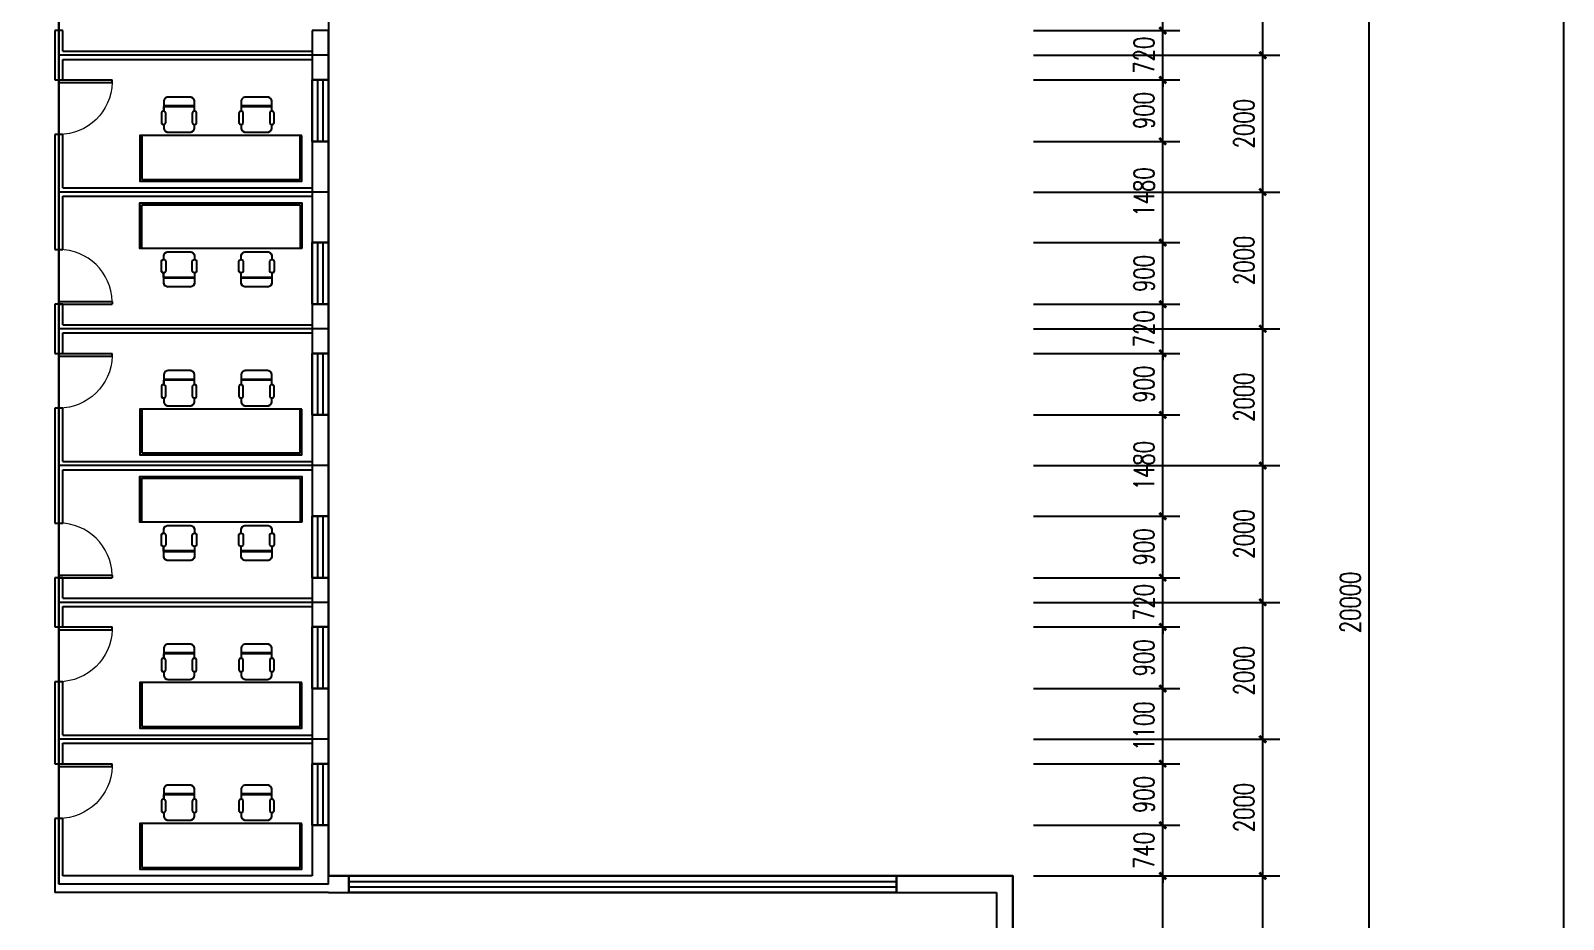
# Model space of a CAD drawing. Extents: x -76502 to 88679, y -12865 to 57615.
# Drawn here: x -19820 to 2575, y 33578 to 46574 of the extents above; entities that cross this region are included whole.
import ezdxf

# ---------------------------------------------------------------- set-up
doc = ezdxf.new("R2010")
doc.units = 0
doc.header["$LTSCALE"] = 1000
doc.header["$MEASUREMENT"] = 0
for name, color, linetype in [('AXIS_TEXT', 7, 'Continuous'), ('edge', 180, 'Continuous'), ('GTV3_FOOTPRINT', 7, 'Continuous'), ('GTV3_OPENING', 7, 'Continuous'), ('GTV3_ZONE', 7, 'Continuous'), ('LVTRY', 6, 'Continuous'), ('PUB_DIM', 3, 'Continuous'), ('WALL', 9, 'Continuous'), ('WINDOW', 4, 'Continuous')]:
    doc.layers.add(name, color=color, linetype=linetype)
doc.styles.add('_TCH_DIM_T3', font='SIMPLEX', dxfattribs={"width": 0.705882, "bigfont": 'GBCBIG'})
doc.dimstyles.new('_TCH_ARCH&&100', dxfattribs={"dimtxt": 297.5, "dimasz": 100, "dimexe": 250, "dimexo": 300, "dimgap": 126.25, "dimtad": 1, "dimdec": 0, "dimtxsty": '_TCH_DIM_T3', "dimblk": 'ARCHTICK', "dimcen": 2.5, "dimclrt": 7, "dimazin": 2, "dimtfac": 1, "dimtdec": 0, "dimtix": 1, "dimtmove": 2, "dimatfit": 3, "dimfxl": 100})

# ---------------------------------------------------------------- blocks, each defined once
blk = doc.blocks.new('_ArchTick')
at = {"color": 0, "linetype": 'ByBlock', "const_width": 0.4}
blk.add_lwpolyline([(-0.5, -0.5), (0.5, 0.5)], dxfattribs=at)
blk = doc.blocks.new('*D244')
at = {"layer": 'Defpoints', "color": 0, "transparency": 16777216}
for p in [(-5469, 48214), (-263, 48214), (-5469, 28214)]:
    blk.add_point(p, dxfattribs=at)
at = {"layer": 'PUB_DIM', "color": 0, "lineweight": -2, "transparency": 16777216}
for p, q in [((-5169, 48214), (-13, 48214)), ((-263, 28214), (-263, 48214)), ((-5169, 28214), (-13, 28214))]:
    blk.add_line(p, q, dxfattribs=at)
at = {"layer": 'PUB_DIM', "color": 0, "lineweight": -2, "transparency": 16777216, "xscale": 100, "yscale": 100, "zscale": 100}
for p, rotation in [((-263, 48214), 90), ((-263, 28214), 270)]:
    blk.add_blockref('_ArchTick', p, dxfattribs=dict(at, rotation=rotation))
at = {"layer": 'PUB_DIM', "color": 7, "transparency": 16777216, "insert": (-538, 38214), "char_height": 297.5, "attachment_point": 5, "rotation": 90, "style": '_TCH_DIM_T3'}
blk.add_mtext('\\A1;20000', dxfattribs=at)
blk = doc.blocks.new('*D245')
at = {"layer": 'Defpoints', "color": 0, "transparency": 16777216}
for p in [(-5469, 48214), (-1818, 48214), (-5469, 46214)]:
    blk.add_point(p, dxfattribs=at)
at = {"layer": 'PUB_DIM', "color": 0, "lineweight": -2, "transparency": 16777216}
for p, q in [((-5169, 48214), (-1568, 48214)), ((-1818, 46214), (-1818, 48214)), ((-5169, 46214), (-1568, 46214))]:
    blk.add_line(p, q, dxfattribs=at)
at = {"layer": 'PUB_DIM', "color": 0, "lineweight": -2, "transparency": 16777216, "xscale": 100, "yscale": 100, "zscale": 100}
for p, rotation in [((-1818, 48214), 90), ((-1818, 46214), 270)]:
    blk.add_blockref('_ArchTick', p, dxfattribs=dict(at, rotation=rotation))
at = {"layer": 'PUB_DIM', "color": 7, "transparency": 16777216, "insert": (-2093, 47214), "char_height": 297.5, "attachment_point": 5, "rotation": 90, "style": '_TCH_DIM_T3'}
blk.add_mtext('\\A1;2000', dxfattribs=at)
blk = doc.blocks.new('*D246')
at = {"layer": 'Defpoints', "color": 0, "transparency": 16777216}
for p in [(-5469, 46214), (-1818, 46214), (-5469, 44213)]:
    blk.add_point(p, dxfattribs=at)
at = {"layer": 'PUB_DIM', "color": 0, "lineweight": -2, "transparency": 16777216}
for p, q in [((-5169, 46214), (-1568, 46214)), ((-1818, 44213), (-1818, 46214)), ((-5169, 44213), (-1568, 44213))]:
    blk.add_line(p, q, dxfattribs=at)
at = {"layer": 'PUB_DIM', "color": 0, "lineweight": -2, "transparency": 16777216, "xscale": 100, "yscale": 100, "zscale": 100}
for p, rotation in [((-1818, 46214), 90), ((-1818, 44213), 270)]:
    blk.add_blockref('_ArchTick', p, dxfattribs=dict(at, rotation=rotation))
at = {"layer": 'PUB_DIM', "color": 7, "transparency": 16777216, "insert": (-2093, 45213), "char_height": 297.5, "attachment_point": 5, "rotation": 90, "style": '_TCH_DIM_T3'}
blk.add_mtext('\\A1;2000', dxfattribs=at)
blk = doc.blocks.new('*D247')
at = {"layer": 'Defpoints', "color": 0, "transparency": 16777216}
for p in [(-5469, 44213), (-1818, 44213), (-5469, 42214)]:
    blk.add_point(p, dxfattribs=at)
at = {"layer": 'PUB_DIM', "color": 0, "lineweight": -2, "transparency": 16777216}
for p, q in [((-5169, 44213), (-1568, 44213)), ((-1818, 42214), (-1818, 44213)), ((-5169, 42214), (-1568, 42214))]:
    blk.add_line(p, q, dxfattribs=at)
at = {"layer": 'PUB_DIM', "color": 0, "lineweight": -2, "transparency": 16777216, "xscale": 100, "yscale": 100, "zscale": 100}
for p, rotation in [((-1818, 44213), 90), ((-1818, 42214), 270)]:
    blk.add_blockref('_ArchTick', p, dxfattribs=dict(at, rotation=rotation))
at = {"layer": 'PUB_DIM', "color": 7, "transparency": 16777216, "insert": (-2093, 43213), "char_height": 297.5, "attachment_point": 5, "rotation": 90, "style": '_TCH_DIM_T3'}
blk.add_mtext('\\A1;2000', dxfattribs=at)
blk = doc.blocks.new('*D248')
at = {"layer": 'Defpoints', "color": 0, "transparency": 16777216}
for p in [(-5469, 42214), (-1818, 42214), (-5469, 40214)]:
    blk.add_point(p, dxfattribs=at)
at = {"layer": 'PUB_DIM', "color": 0, "lineweight": -2, "transparency": 16777216}
for p, q in [((-5169, 42214), (-1568, 42214)), ((-1818, 40214), (-1818, 42214)), ((-5169, 40214), (-1568, 40214))]:
    blk.add_line(p, q, dxfattribs=at)
at = {"layer": 'PUB_DIM', "color": 0, "lineweight": -2, "transparency": 16777216, "xscale": 100, "yscale": 100, "zscale": 100}
for p, rotation in [((-1818, 42214), 90), ((-1818, 40214), 270)]:
    blk.add_blockref('_ArchTick', p, dxfattribs=dict(at, rotation=rotation))
at = {"layer": 'PUB_DIM', "color": 7, "transparency": 16777216, "insert": (-2093, 41214), "char_height": 297.5, "attachment_point": 5, "rotation": 90, "style": '_TCH_DIM_T3'}
blk.add_mtext('\\A1;2000', dxfattribs=at)
blk = doc.blocks.new('*D249')
at = {"layer": 'Defpoints', "color": 0, "transparency": 16777216}
for p in [(-5469, 40214), (-1818, 40214), (-5469, 38214)]:
    blk.add_point(p, dxfattribs=at)
at = {"layer": 'PUB_DIM', "color": 0, "lineweight": -2, "transparency": 16777216}
for p, q in [((-5169, 40214), (-1568, 40214)), ((-1818, 38214), (-1818, 40214)), ((-5169, 38214), (-1568, 38214))]:
    blk.add_line(p, q, dxfattribs=at)
at = {"layer": 'PUB_DIM', "color": 0, "lineweight": -2, "transparency": 16777216, "xscale": 100, "yscale": 100, "zscale": 100}
for p, rotation in [((-1818, 40214), 90), ((-1818, 38214), 270)]:
    blk.add_blockref('_ArchTick', p, dxfattribs=dict(at, rotation=rotation))
at = {"layer": 'PUB_DIM', "color": 7, "transparency": 16777216, "insert": (-2093, 39214), "char_height": 297.5, "attachment_point": 5, "rotation": 90, "style": '_TCH_DIM_T3'}
blk.add_mtext('\\A1;2000', dxfattribs=at)
blk = doc.blocks.new('*D250')
at = {"layer": 'Defpoints', "color": 0, "transparency": 16777216}
for p in [(-5469, 38214), (-1818, 38214), (-5469, 36214)]:
    blk.add_point(p, dxfattribs=at)
at = {"layer": 'PUB_DIM', "color": 0, "lineweight": -2, "transparency": 16777216}
for p, q in [((-5169, 38214), (-1568, 38214)), ((-1818, 36214), (-1818, 38214)), ((-5169, 36214), (-1568, 36214))]:
    blk.add_line(p, q, dxfattribs=at)
at = {"layer": 'PUB_DIM', "color": 0, "lineweight": -2, "transparency": 16777216, "xscale": 100, "yscale": 100, "zscale": 100}
for p, rotation in [((-1818, 38214), 90), ((-1818, 36214), 270)]:
    blk.add_blockref('_ArchTick', p, dxfattribs=dict(at, rotation=rotation))
at = {"layer": 'PUB_DIM', "color": 7, "transparency": 16777216, "insert": (-2093, 37214), "char_height": 297.5, "attachment_point": 5, "rotation": 90, "style": '_TCH_DIM_T3'}
blk.add_mtext('\\A1;2000', dxfattribs=at)
blk = doc.blocks.new('*D251')
at = {"layer": 'Defpoints', "color": 0, "transparency": 16777216}
for p in [(-5469, 36214), (-1818, 36214), (-5469, 34214)]:
    blk.add_point(p, dxfattribs=at)
at = {"layer": 'PUB_DIM', "color": 0, "lineweight": -2, "transparency": 16777216}
for p, q in [((-5169, 36214), (-1568, 36214)), ((-1818, 34214), (-1818, 36214)), ((-5169, 34214), (-1568, 34214))]:
    blk.add_line(p, q, dxfattribs=at)
at = {"layer": 'PUB_DIM', "color": 0, "lineweight": -2, "transparency": 16777216, "xscale": 100, "yscale": 100, "zscale": 100}
for p, rotation in [((-1818, 36214), 90), ((-1818, 34214), 270)]:
    blk.add_blockref('_ArchTick', p, dxfattribs=dict(at, rotation=rotation))
at = {"layer": 'PUB_DIM', "color": 7, "transparency": 16777216, "insert": (-2093, 35214), "char_height": 297.5, "attachment_point": 5, "rotation": 90, "style": '_TCH_DIM_T3'}
blk.add_mtext('\\A1;2000', dxfattribs=at)
blk = doc.blocks.new('*D252')
at = {"layer": 'Defpoints', "color": 0, "transparency": 16777216}
for p in [(-5469, 34214), (-1818, 34214), (-5469, 28214)]:
    blk.add_point(p, dxfattribs=at)
at = {"layer": 'PUB_DIM', "color": 0, "lineweight": -2, "transparency": 16777216}
for p, q in [((-5169, 34214), (-1568, 34214)), ((-1818, 28214), (-1818, 34214)), ((-5169, 28214), (-1568, 28214))]:
    blk.add_line(p, q, dxfattribs=at)
at = {"layer": 'PUB_DIM', "color": 0, "lineweight": -2, "transparency": 16777216, "xscale": 100, "yscale": 100, "zscale": 100}
for p, rotation in [((-1818, 34214), 90), ((-1818, 28214), 270)]:
    blk.add_blockref('_ArchTick', p, dxfattribs=dict(at, rotation=rotation))
at = {"layer": 'PUB_DIM', "color": 7, "transparency": 16777216, "insert": (-2093, 31214), "char_height": 297.5, "attachment_point": 5, "rotation": 90, "style": '_TCH_DIM_T3'}
blk.add_mtext('\\A1;6000', dxfattribs=at)
blk = doc.blocks.new('*D254')
at = {"layer": 'Defpoints', "color": 0, "transparency": 16777216}
for p in [(-5469, 47474), (-3279, 47474), (-5469, 46574)]:
    blk.add_point(p, dxfattribs=at)
at = {"layer": 'PUB_DIM', "color": 0, "lineweight": -2, "transparency": 16777216}
for p, q in [((-5169, 47474), (-3029, 47474)), ((-3279, 46574), (-3279, 47474)), ((-5169, 46574), (-3029, 46574))]:
    blk.add_line(p, q, dxfattribs=at)
at = {"layer": 'PUB_DIM', "color": 0, "lineweight": -2, "transparency": 16777216, "xscale": 100, "yscale": 100, "zscale": 100}
for p, rotation in [((-3279, 47474), 90), ((-3279, 46574), 270)]:
    blk.add_blockref('_ArchTick', p, dxfattribs=dict(at, rotation=rotation))
at = {"layer": 'PUB_DIM', "color": 7, "transparency": 16777216, "insert": (-3554, 47024), "char_height": 297.5, "attachment_point": 5, "rotation": 90, "style": '_TCH_DIM_T3'}
blk.add_mtext('\\A1;900', dxfattribs=at)
blk = doc.blocks.new('*D255')
at = {"layer": 'Defpoints', "color": 0, "transparency": 16777216}
for p in [(-5469, 46574), (-3279, 46574), (-5469, 45854)]:
    blk.add_point(p, dxfattribs=at)
at = {"layer": 'PUB_DIM', "color": 0, "lineweight": -2, "transparency": 16777216}
for p, q in [((-3279, 46574), (-3279, 46674)), ((-5169, 46574), (-3029, 46574)), ((-3279, 45854), (-3279, 46574)), ((-5169, 45854), (-3029, 45854)), ((-3279, 45854), (-3279, 45754))]:
    blk.add_line(p, q, dxfattribs=at)
at = {"layer": 'PUB_DIM', "color": 0, "lineweight": -2, "transparency": 16777216, "xscale": 100, "yscale": 100, "zscale": 100}
for p, rotation in [((-3279, 46574), 270), ((-3279, 45854), 90)]:
    blk.add_blockref('_ArchTick', p, dxfattribs=dict(at, rotation=rotation))
at = {"layer": 'PUB_DIM', "color": 7, "transparency": 16777216, "insert": (-3554, 46214), "char_height": 297.5, "attachment_point": 5, "rotation": 90, "style": '_TCH_DIM_T3'}
blk.add_mtext('\\A1;720', dxfattribs=at)
blk = doc.blocks.new('*D256')
at = {"layer": 'Defpoints', "color": 0, "transparency": 16777216}
for p in [(-5469, 45854), (-3279, 45854), (-5469, 44954)]:
    blk.add_point(p, dxfattribs=at)
at = {"layer": 'PUB_DIM', "color": 0, "lineweight": -2, "transparency": 16777216}
for p, q in [((-5169, 45854), (-3029, 45854)), ((-3279, 44954), (-3279, 45854)), ((-5169, 44954), (-3029, 44954))]:
    blk.add_line(p, q, dxfattribs=at)
at = {"layer": 'PUB_DIM', "color": 0, "lineweight": -2, "transparency": 16777216, "xscale": 100, "yscale": 100, "zscale": 100}
for p, rotation in [((-3279, 45854), 90), ((-3279, 44954), 270)]:
    blk.add_blockref('_ArchTick', p, dxfattribs=dict(at, rotation=rotation))
at = {"layer": 'PUB_DIM', "color": 7, "transparency": 16777216, "insert": (-3554, 45404), "char_height": 297.5, "attachment_point": 5, "rotation": 90, "style": '_TCH_DIM_T3'}
blk.add_mtext('\\A1;900', dxfattribs=at)
blk = doc.blocks.new('*D257')
at = {"layer": 'Defpoints', "color": 0, "transparency": 16777216}
for p in [(-5469, 44954), (-3279, 44954), (-5469, 43474)]:
    blk.add_point(p, dxfattribs=at)
at = {"layer": 'PUB_DIM', "color": 0, "lineweight": -2, "transparency": 16777216}
for p, q in [((-5169, 44954), (-3029, 44954)), ((-3279, 43474), (-3279, 44954)), ((-5169, 43474), (-3029, 43474))]:
    blk.add_line(p, q, dxfattribs=at)
at = {"layer": 'PUB_DIM', "color": 0, "lineweight": -2, "transparency": 16777216, "xscale": 100, "yscale": 100, "zscale": 100}
for p, rotation in [((-3279, 44954), 90), ((-3279, 43474), 270)]:
    blk.add_blockref('_ArchTick', p, dxfattribs=dict(at, rotation=rotation))
at = {"layer": 'PUB_DIM', "color": 7, "transparency": 16777216, "insert": (-3554, 44214), "char_height": 297.5, "attachment_point": 5, "rotation": 90, "style": '_TCH_DIM_T3'}
blk.add_mtext('\\A1;1480', dxfattribs=at)
blk = doc.blocks.new('*D258')
at = {"layer": 'Defpoints', "color": 0, "transparency": 16777216}
for p in [(-5469, 43474), (-3279, 43474), (-5469, 42574)]:
    blk.add_point(p, dxfattribs=at)
at = {"layer": 'PUB_DIM', "color": 0, "lineweight": -2, "transparency": 16777216}
for p, q in [((-5169, 43474), (-3029, 43474)), ((-3279, 42574), (-3279, 43474)), ((-5169, 42574), (-3029, 42574))]:
    blk.add_line(p, q, dxfattribs=at)
at = {"layer": 'PUB_DIM', "color": 0, "lineweight": -2, "transparency": 16777216, "xscale": 100, "yscale": 100, "zscale": 100}
for p, rotation in [((-3279, 43474), 90), ((-3279, 42574), 270)]:
    blk.add_blockref('_ArchTick', p, dxfattribs=dict(at, rotation=rotation))
at = {"layer": 'PUB_DIM', "color": 7, "transparency": 16777216, "insert": (-3554, 43024), "char_height": 297.5, "attachment_point": 5, "rotation": 90, "style": '_TCH_DIM_T3'}
blk.add_mtext('\\A1;900', dxfattribs=at)
blk = doc.blocks.new('*D259')
at = {"layer": 'Defpoints', "color": 0, "transparency": 16777216}
for p in [(-5469, 42574), (-3279, 42574), (-5469, 41854)]:
    blk.add_point(p, dxfattribs=at)
at = {"layer": 'PUB_DIM', "color": 0, "lineweight": -2, "transparency": 16777216}
for p, q in [((-5169, 42574), (-3029, 42574)), ((-3279, 42574), (-3279, 42674)), ((-3279, 41854), (-3279, 42574)), ((-5169, 41854), (-3029, 41854)), ((-3279, 41854), (-3279, 41754))]:
    blk.add_line(p, q, dxfattribs=at)
at = {"layer": 'PUB_DIM', "color": 0, "lineweight": -2, "transparency": 16777216, "xscale": 100, "yscale": 100, "zscale": 100}
for p, rotation in [((-3279, 42574), 270), ((-3279, 41854), 90)]:
    blk.add_blockref('_ArchTick', p, dxfattribs=dict(at, rotation=rotation))
at = {"layer": 'PUB_DIM', "color": 7, "transparency": 16777216, "insert": (-3554, 42214), "char_height": 297.5, "attachment_point": 5, "rotation": 90, "style": '_TCH_DIM_T3'}
blk.add_mtext('\\A1;720', dxfattribs=at)
blk = doc.blocks.new('*D260')
at = {"layer": 'Defpoints', "color": 0, "transparency": 16777216}
for p in [(-5469, 41854), (-3279, 41854), (-5469, 40954)]:
    blk.add_point(p, dxfattribs=at)
at = {"layer": 'PUB_DIM', "color": 0, "lineweight": -2, "transparency": 16777216}
for p, q in [((-5169, 41854), (-3029, 41854)), ((-3279, 40954), (-3279, 41854)), ((-5169, 40954), (-3029, 40954))]:
    blk.add_line(p, q, dxfattribs=at)
at = {"layer": 'PUB_DIM', "color": 0, "lineweight": -2, "transparency": 16777216, "xscale": 100, "yscale": 100, "zscale": 100}
for p, rotation in [((-3279, 41854), 90), ((-3279, 40954), 270)]:
    blk.add_blockref('_ArchTick', p, dxfattribs=dict(at, rotation=rotation))
at = {"layer": 'PUB_DIM', "color": 7, "transparency": 16777216, "insert": (-3554, 41404), "char_height": 297.5, "attachment_point": 5, "rotation": 90, "style": '_TCH_DIM_T3'}
blk.add_mtext('\\A1;900', dxfattribs=at)
blk = doc.blocks.new('*D261')
at = {"layer": 'Defpoints', "color": 0, "transparency": 16777216}
for p in [(-5469, 40954), (-3279, 40954), (-5469, 39474)]:
    blk.add_point(p, dxfattribs=at)
at = {"layer": 'PUB_DIM', "color": 0, "lineweight": -2, "transparency": 16777216}
for p, q in [((-5169, 40954), (-3029, 40954)), ((-3279, 39474), (-3279, 40954)), ((-5169, 39474), (-3029, 39474))]:
    blk.add_line(p, q, dxfattribs=at)
at = {"layer": 'PUB_DIM', "color": 0, "lineweight": -2, "transparency": 16777216, "xscale": 100, "yscale": 100, "zscale": 100}
for p, rotation in [((-3279, 40954), 90), ((-3279, 39474), 270)]:
    blk.add_blockref('_ArchTick', p, dxfattribs=dict(at, rotation=rotation))
at = {"layer": 'PUB_DIM', "color": 7, "transparency": 16777216, "insert": (-3554, 40214), "char_height": 297.5, "attachment_point": 5, "rotation": 90, "style": '_TCH_DIM_T3'}
blk.add_mtext('\\A1;1480', dxfattribs=at)
blk = doc.blocks.new('*D262')
at = {"layer": 'Defpoints', "color": 0, "transparency": 16777216}
for p in [(-5469, 39474), (-3279, 39474), (-5469, 38574)]:
    blk.add_point(p, dxfattribs=at)
at = {"layer": 'PUB_DIM', "color": 0, "lineweight": -2, "transparency": 16777216}
for p, q in [((-5169, 39474), (-3029, 39474)), ((-3279, 38574), (-3279, 39474)), ((-5169, 38574), (-3029, 38574))]:
    blk.add_line(p, q, dxfattribs=at)
at = {"layer": 'PUB_DIM', "color": 0, "lineweight": -2, "transparency": 16777216, "xscale": 100, "yscale": 100, "zscale": 100}
for p, rotation in [((-3279, 39474), 90), ((-3279, 38574), 270)]:
    blk.add_blockref('_ArchTick', p, dxfattribs=dict(at, rotation=rotation))
at = {"layer": 'PUB_DIM', "color": 7, "transparency": 16777216, "insert": (-3554, 39024), "char_height": 297.5, "attachment_point": 5, "rotation": 90, "style": '_TCH_DIM_T3'}
blk.add_mtext('\\A1;900', dxfattribs=at)
blk = doc.blocks.new('*D263')
at = {"layer": 'Defpoints', "color": 0, "transparency": 16777216}
for p in [(-5469, 38574), (-3279, 38574), (-5469, 37854)]:
    blk.add_point(p, dxfattribs=at)
at = {"layer": 'PUB_DIM', "color": 0, "lineweight": -2, "transparency": 16777216}
for p, q in [((-5169, 38574), (-3029, 38574)), ((-3279, 38574), (-3279, 38674)), ((-3279, 37854), (-3279, 38574)), ((-5169, 37854), (-3029, 37854)), ((-3279, 37854), (-3279, 37754))]:
    blk.add_line(p, q, dxfattribs=at)
at = {"layer": 'PUB_DIM', "color": 0, "lineweight": -2, "transparency": 16777216, "xscale": 100, "yscale": 100, "zscale": 100}
for p, rotation in [((-3279, 38574), 270), ((-3279, 37854), 90)]:
    blk.add_blockref('_ArchTick', p, dxfattribs=dict(at, rotation=rotation))
at = {"layer": 'PUB_DIM', "color": 7, "transparency": 16777216, "insert": (-3554, 38214), "char_height": 297.5, "attachment_point": 5, "rotation": 90, "style": '_TCH_DIM_T3'}
blk.add_mtext('\\A1;720', dxfattribs=at)
blk = doc.blocks.new('*D264')
at = {"layer": 'Defpoints', "color": 0, "transparency": 16777216}
for p in [(-5469, 37854), (-3279, 37854), (-5469, 36954)]:
    blk.add_point(p, dxfattribs=at)
at = {"layer": 'PUB_DIM', "color": 0, "lineweight": -2, "transparency": 16777216}
for p, q in [((-5169, 37854), (-3029, 37854)), ((-3279, 36954), (-3279, 37854)), ((-5169, 36954), (-3029, 36954))]:
    blk.add_line(p, q, dxfattribs=at)
at = {"layer": 'PUB_DIM', "color": 0, "lineweight": -2, "transparency": 16777216, "xscale": 100, "yscale": 100, "zscale": 100}
for p, rotation in [((-3279, 37854), 90), ((-3279, 36954), 270)]:
    blk.add_blockref('_ArchTick', p, dxfattribs=dict(at, rotation=rotation))
at = {"layer": 'PUB_DIM', "color": 7, "transparency": 16777216, "insert": (-3554, 37404), "char_height": 297.5, "attachment_point": 5, "rotation": 90, "style": '_TCH_DIM_T3'}
blk.add_mtext('\\A1;900', dxfattribs=at)
blk = doc.blocks.new('*D265')
at = {"layer": 'Defpoints', "color": 0, "transparency": 16777216}
for p in [(-5469, 36954), (-3279, 36954), (-5469, 35854)]:
    blk.add_point(p, dxfattribs=at)
at = {"layer": 'PUB_DIM', "color": 0, "lineweight": -2, "transparency": 16777216}
for p, q in [((-5169, 36954), (-3029, 36954)), ((-3279, 35854), (-3279, 36954)), ((-5169, 35854), (-3029, 35854))]:
    blk.add_line(p, q, dxfattribs=at)
at = {"layer": 'PUB_DIM', "color": 0, "lineweight": -2, "transparency": 16777216, "xscale": 100, "yscale": 100, "zscale": 100}
for p, rotation in [((-3279, 36954), 90), ((-3279, 35854), 270)]:
    blk.add_blockref('_ArchTick', p, dxfattribs=dict(at, rotation=rotation))
at = {"layer": 'PUB_DIM', "color": 7, "transparency": 16777216, "insert": (-3554, 36404), "char_height": 297.5, "attachment_point": 5, "rotation": 90, "style": '_TCH_DIM_T3'}
blk.add_mtext('\\A1;1100', dxfattribs=at)
blk = doc.blocks.new('*D266')
at = {"layer": 'Defpoints', "color": 0, "transparency": 16777216}
for p in [(-5469, 35854), (-3279, 35854), (-5469, 34954)]:
    blk.add_point(p, dxfattribs=at)
at = {"layer": 'PUB_DIM', "color": 0, "lineweight": -2, "transparency": 16777216}
for p, q in [((-5169, 35854), (-3029, 35854)), ((-3279, 34954), (-3279, 35854)), ((-5169, 34954), (-3029, 34954))]:
    blk.add_line(p, q, dxfattribs=at)
at = {"layer": 'PUB_DIM', "color": 0, "lineweight": -2, "transparency": 16777216, "xscale": 100, "yscale": 100, "zscale": 100}
for p, rotation in [((-3279, 35854), 90), ((-3279, 34954), 270)]:
    blk.add_blockref('_ArchTick', p, dxfattribs=dict(at, rotation=rotation))
at = {"layer": 'PUB_DIM', "color": 7, "transparency": 16777216, "insert": (-3554, 35404), "char_height": 297.5, "attachment_point": 5, "rotation": 90, "style": '_TCH_DIM_T3'}
blk.add_mtext('\\A1;900', dxfattribs=at)
blk = doc.blocks.new('*D267')
at = {"layer": 'Defpoints', "color": 0, "transparency": 16777216}
for p in [(-5469, 34954), (-3279, 34954), (-5469, 34214)]:
    blk.add_point(p, dxfattribs=at)
at = {"layer": 'PUB_DIM', "color": 0, "lineweight": -2, "transparency": 16777216}
for p, q in [((-5169, 34954), (-3029, 34954)), ((-3279, 34954), (-3279, 35054)), ((-3279, 34214), (-3279, 34954)), ((-5169, 34214), (-3029, 34214)), ((-3279, 34214), (-3279, 34114))]:
    blk.add_line(p, q, dxfattribs=at)
at = {"layer": 'PUB_DIM', "color": 0, "lineweight": -2, "transparency": 16777216, "xscale": 100, "yscale": 100, "zscale": 100}
for p, rotation in [((-3279, 34954), 270), ((-3279, 34214), 90)]:
    blk.add_blockref('_ArchTick', p, dxfattribs=dict(at, rotation=rotation))
at = {"layer": 'PUB_DIM', "color": 7, "transparency": 16777216, "insert": (-3554, 34584), "char_height": 297.5, "attachment_point": 5, "rotation": 90, "style": '_TCH_DIM_T3'}
blk.add_mtext('\\A1;740', dxfattribs=at)
blk = doc.blocks.new('*D268')
at = {"layer": 'Defpoints', "color": 0, "transparency": 16777216}
for p in [(-5469, 34214), (-3279, 34214), (-5469, 30354)]:
    blk.add_point(p, dxfattribs=at)
at = {"layer": 'PUB_DIM', "color": 0, "lineweight": -2, "transparency": 16777216}
for p, q in [((-5169, 34214), (-3029, 34214)), ((-3279, 30354), (-3279, 34214)), ((-5169, 30354), (-3029, 30354))]:
    blk.add_line(p, q, dxfattribs=at)
at = {"layer": 'PUB_DIM', "color": 0, "lineweight": -2, "transparency": 16777216, "xscale": 100, "yscale": 100, "zscale": 100}
for p, rotation in [((-3279, 34214), 90), ((-3279, 30354), 270)]:
    blk.add_blockref('_ArchTick', p, dxfattribs=dict(at, rotation=rotation))
at = {"layer": 'PUB_DIM', "color": 7, "transparency": 16777216, "insert": (-3554, 32284), "char_height": 297.5, "attachment_point": 5, "rotation": 90, "style": '_TCH_DIM_T3'}
blk.add_mtext('\\A1;3860', dxfattribs=at)
blk = doc.blocks.new('$DorLib2D$00000001')
for p, q in [((0.45, 0.975), (0.5, 0.975)), ((0.45, 0), (0.45, 0.975)), ((0.5, 0), (0.5, 0.975)), ((0.5, 0), (0.45, 0))]:
    blk.add_line(p, q)
at = {"lineweight": 13}
blk.add_arc((0.475, 0), 0.975, 91.4693, 180, dxfattribs=at)
blk = doc.blocks.new('$TCHSYS$WIN2D')
for p, q in [((-0.5, 0.5), (0.5, 0.5)), ((-0.5, 0.5), (-0.5, -0.5)), ((0.5, 0.5), (0.5, -0.5)), ((0.5, 0.1667), (-0.5, 0.1667)), ((0.5, -0.1667), (-0.5, -0.1667)), ((-0.5, -0.5), (0.5, -0.5))]:
    blk.add_line(p, q)
blk = doc.blocks.new('$plan$00002544')
for p, q in [((1157, -26), (-1157, -26)), ((-1157, -26), (-1157, -668)), ((1157, -668), (1157, -26)), ((-777, -855), (-777, -996)), ((-739, -829), (-751, -829)), ((-745, -779), (-745, -829)), ((-713, -996), (-713, -855)), ((-360, -715), (-681, -715)), ((-327, -855), (-327, -996)), ((-289, -829), (-301, -829)), ((-296, -829), (-296, -779)), ((-263, -996), (-263, -855)), ((355, -855), (355, -996)), ((393, -829), (381, -829)), ((387, -779), (387, -829)), ((419, -996), (419, -855)), ((772, -715), (451, -715)), ((805, -855), (805, -996)), ((843, -829), (831, -829)), ((836, -829), (836, -779)), ((869, -996), (869, -855)), ((-751, -1022), (-739, -1022)), ((-745, -1022), (-745, -1165)), ((-745, -1088), (-296, -1088)), ((-745, -1101), (-296, -1101)), ((-301, -1022), (-289, -1022)), ((-296, -1165), (-296, -1022)), ((381, -1022), (393, -1022)), ((387, -1022), (387, -1165)), ((387, -1088), (836, -1088)), ((387, -1101), (836, -1101)), ((831, -1022), (843, -1022)), ((836, -1165), (836, -1022)), ((-681, -1229), (-360, -1229)), ((451, -1229), (772, -1229))]:
    blk.add_line(p, q)
blk.add_lwpolyline([(-1183, -668), (1183, -668), (1183, 0), (-1183, 0)], close=True)
for points in [[(-296, -1165), (-295, -1022), (-289, -1022, 0.414214), (-263, -996), (-263, -855, 0.414214), (-289, -829), (-295, -829), (-296, -829), (-296, -779, 0.414214), (-360, -715), (-681, -715, 0.414214), (-745, -779), (-745, -829), (-751, -829, 0.414214), (-777, -855), (-777, -996, 0.414214), (-751, -1022), (-745, -1022), (-745, -1165, 0.414214), (-681, -1229), (-360, -1229, 0.414214), (-296, -1165)], [(836, -1165), (837, -1022), (843, -1022, 0.414214), (869, -996), (869, -855, 0.414214), (843, -829), (837, -829), (836, -829), (836, -779, 0.414214), (772, -715), (451, -715, 0.414214), (387, -779), (387, -829), (381, -829, 0.414214), (355, -855), (355, -996, 0.414214), (381, -1022), (387, -1022), (387, -1165, 0.414214), (451, -1229), (772, -1229, 0.414214), (836, -1165)]]:
    blk.add_lwpolyline(points, format="xyb", close=True)
for centre, radius, start, end in [((-751, -855), 25.7, 90, 180), ((-681, -779), 64.3, 90, 180), ((-739, -855), 25.7, 0, 90), ((-360, -779), 64.3, 0, 90), ((-301, -855), 25.7, 90, 180), ((-289, -855), 25.7, 0, 90), ((381, -855), 25.7, 90, 180), ((451, -779), 64.3, 90, 180), ((393, -855), 25.7, 0, 90), ((772, -779), 64.3, 0, 90), ((831, -855), 25.7, 90, 180), ((843, -855), 25.7, 0, 90), ((-751, -996), 25.7, 180, 270), ((-739, -996), 25.7, 270, 0), ((-301, -996), 25.7, 180, 270), ((-289, -996), 25.7, 270, 0), ((381, -996), 25.7, 180, 270), ((393, -996), 25.7, 270, 0), ((831, -996), 25.7, 180, 270), ((843, -996), 25.7, 270, 0), ((-681, -1165), 64.3, 180, 270), ((-360, -1165), 64.3, 270, 0), ((451, -1165), 64.3, 180, 270), ((772, -1165), 64.3, 270, 0)]:
    blk.add_arc(centre, radius, start, end)

msp = doc.modelspace()

# ---------------------------------------------------------------- linework, layer by layer
at = {"layer": 'AXIS_TEXT'}
for p, q in [((-15709, 46273.6), (-15709, 46153.6)), ((-15709, 44268.2), (-15709, 44148.2)), ((-15709, 42273.6), (-15709, 42153.6)), ((-15709, 40273.6), (-15709, 40153.6)), ((-15709, 38273.6), (-15709, 38153.6)), ((-15709, 36273.6), (-15709, 36153.6))]:
    msp.add_line(p, q, dxfattribs=at)
at = {"layer": 'edge'}
msp.add_lwpolyline([(-37602.9, 57614.5), (2574.6, 57614.5), (2574.6, 18101.7), (-37602.9, 18101.7)], close=True, dxfattribs=at)
at = {"layer": 'GTV3_FOOTPRINT'}
msp.add_lwpolyline([(-25469, 42213.6), (-30469, 42213.6), (-30469, 48213.6), (-15469, 48213.6), (-15469, 34213.6), (-5469, 34213.6), (-5469, 28213.6), (-25469, 28213.6)], close=True, dxfattribs=at)
at = {"layer": 'GTV3_OPENING'}
for points in [[(-15709, 44953.6), (-15469, 44953.6), (-15469, 45853.6), (-15709, 45853.6)], [(-15709, 42573.6), (-15469, 42573.6), (-15469, 43473.6), (-15709, 43473.6)], [(-15709, 40953.6), (-15469, 40953.6), (-15469, 41853.6), (-15709, 41853.6)], [(-15709, 38573.6), (-15469, 38573.6), (-15469, 39473.6), (-15709, 39473.6)], [(-15709, 36953.6), (-15469, 36953.6), (-15469, 37853.6), (-15709, 37853.6)], [(-15709, 34953.6), (-15469, 34953.6), (-15469, 35853.6), (-15709, 35853.6)], [(-15169, 33973.6), (-7169, 33973.6), (-7169, 34213.6), (-15169, 34213.6)]]:
    msp.add_lwpolyline(points, close=True, dxfattribs=at)
at = {"layer": 'GTV3_ZONE'}
for p, q in [((-19409, 34093.6), (-19409, 48213.6)), ((-19409, 48213.6), (-19409, 46213.6)), ((-15469, 46213.6), (-19409, 46213.6)), ((-19409, 46213.6), (-19409, 44213.2)), ((-15469, 44213.2), (-19409, 44213.2)), ((-19409, 44213.2), (-19409, 42213.6)), ((-15469, 42213.6), (-19409, 42213.6)), ((-19409, 42213.6), (-19409, 40213.6)), ((-15469, 40213.6), (-19409, 40213.6)), ((-19409, 40213.6), (-19409, 38213.6)), ((-15469, 38213.6), (-19409, 38213.6)), ((-19409, 38213.6), (-19409, 36213.6)), ((-15469, 36213.6), (-19409, 36213.6)), ((-19409, 36213.6), (-19409, 34093.6)), ((-15469, 34093.6), (-15469, 36213.6)), ((-15469, 34093.6), (-19409, 34093.6))]:
    msp.add_line(p, q, dxfattribs=at)
at = {"layer": 'WALL'}
for p, q in [((-19349, 46573.6), (-19469, 46573.6)), ((-19469, 46573.6), (-19469, 46213.6)), ((-19349, 46273.6), (-19349, 46573.6)), ((-15469, 46573.6), (-15709, 46573.6)), ((-15709, 46573.6), (-15709, 46273.6)), ((-15469, 46213.6), (-15469, 46573.6)), ((-19469, 46213.6), (-19469, 45853.6)), ((-19349, 46273.6), (-15709, 46273.6)), ((-19349, 45853.6), (-19349, 46153.6)), ((-19349, 46153.6), (-15709, 46153.6)), ((-15709, 46153.6), (-15709, 45853.6)), ((-15469, 45853.6), (-15469, 46213.6)), ((-19469, 45853.6), (-19349, 45853.6)), ((-15709, 45853.6), (-15469, 45853.6)), ((-19349, 45053.6), (-19469, 45053.6)), ((-19469, 45053.6), (-19469, 44208.2)), ((-19349, 44273.2), (-19349, 45053.6)), ((-15469, 44953.6), (-15709, 44953.6)), ((-15709, 44953.6), (-15709, 44273.2)), ((-15469, 44208.2), (-15469, 44953.6)), ((-19469, 44208.2), (-19469, 43373.6)), ((-19349, 44273.2), (-15709, 44273.2)), ((-19349, 43373.6), (-19349, 44153.2)), ((-19349, 44153.2), (-15709, 44153.2)), ((-15709, 44153.2), (-15709, 43473.6)), ((-15469, 43473.6), (-15469, 44208.2)), ((-15709, 43473.6), (-15469, 43473.6)), ((-19469, 43373.6), (-19349, 43373.6)), ((-19349, 42573.6), (-19469, 42573.6)), ((-19469, 42573.6), (-19469, 42213.6)), ((-19349, 42273.6), (-19349, 42573.6)), ((-15469, 42573.6), (-15709, 42573.6)), ((-15709, 42573.6), (-15709, 42273.6)), ((-15469, 42213.6), (-15469, 42573.6)), ((-19469, 42213.6), (-19469, 41853.6)), ((-19349, 42273.6), (-15709, 42273.6)), ((-19349, 42153.6), (-15709, 42153.6)), ((-19349, 41853.6), (-19349, 42153.6)), ((-15709, 42153.6), (-15709, 41853.6)), ((-15469, 41853.6), (-15469, 42213.6)), ((-19469, 41853.6), (-19349, 41853.6)), ((-15709, 41853.6), (-15469, 41853.6)), ((-19349, 41053.6), (-19469, 41053.6)), ((-19469, 41053.6), (-19469, 40213.6)), ((-19349, 40273.6), (-19349, 41053.6)), ((-15469, 40953.6), (-15709, 40953.6)), ((-15709, 40953.6), (-15709, 40273.6)), ((-15469, 40213.6), (-15469, 40953.6)), ((-19469, 40213.6), (-19469, 39373.6)), ((-19349, 40273.6), (-15709, 40273.6)), ((-19349, 40153.6), (-15709, 40153.6)), ((-19349, 39373.6), (-19349, 40153.6)), ((-15709, 40153.6), (-15709, 39473.6)), ((-15469, 39473.6), (-15469, 40213.6)), ((-15709, 39473.6), (-15469, 39473.6)), ((-19469, 39373.6), (-19349, 39373.6)), ((-19349, 38573.6), (-19469, 38573.6)), ((-19469, 38573.6), (-19469, 38213.6)), ((-19349, 38273.6), (-19349, 38573.6)), ((-15469, 38573.6), (-15709, 38573.6)), ((-15709, 38573.6), (-15709, 38273.6)), ((-15469, 38213.6), (-15469, 38573.6)), ((-19469, 38213.6), (-19469, 37853.6)), ((-19349, 38273.6), (-15709, 38273.6)), ((-19349, 38153.6), (-15709, 38153.6)), ((-19349, 37853.6), (-19349, 38153.6)), ((-15709, 38153.6), (-15709, 37853.6)), ((-15469, 37853.6), (-15469, 38213.6)), ((-19469, 37853.6), (-19349, 37853.6)), ((-15709, 37853.6), (-15469, 37853.6)), ((-19349, 37053.6), (-19469, 37053.6)), ((-19469, 37053.6), (-19469, 36213.6)), ((-19349, 36273.6), (-19349, 37053.6)), ((-15469, 36953.6), (-15709, 36953.6)), ((-15709, 36953.6), (-15709, 36273.6)), ((-15469, 36213.6), (-15469, 36953.6)), ((-19469, 36213.6), (-19469, 35853.6)), ((-19349, 36273.6), (-15709, 36273.6)), ((-19349, 36153.6), (-15709, 36153.6)), ((-19349, 35853.6), (-19349, 36153.6)), ((-15709, 36153.6), (-15709, 35853.6)), ((-15469, 35853.6), (-15469, 36213.6)), ((-19469, 35853.6), (-19349, 35853.6)), ((-15709, 35853.6), (-15469, 35853.6)), ((-19349, 35053.6), (-19469, 35053.6)), ((-19469, 35053.6), (-19469, 34213.6)), ((-19349, 34213.6), (-19349, 35053.6)), ((-15469, 34953.6), (-15709, 34953.6)), ((-15709, 34953.6), (-15709, 34213.6)), ((-15469, 34213.6), (-15469, 34953.6)), ((-19469, 34213.6), (-19469, 33973.6)), ((-15709, 34213.6), (-19349, 34213.6)), ((-15169, 34213.6), (-15469, 34213.6)), ((-15169, 33973.6), (-15169, 34213.6)), ((-5469, 34213.6), (-7169, 34213.6)), ((-7169, 34213.6), (-7169, 33973.6)), ((-5469, 30353.6), (-5469, 34213.6)), ((-19349, 33973.6), (-19469, 33973.6)), ((-15469, 33973.6), (-19349, 33973.6)), ((-19349, 33973.6), (-19349, 33973.6)), ((-15469, 33973.6), (-15169, 33973.6)), ((-7169, 33973.6), (-5709, 33973.6)), ((-5709, 33973.6), (-5709, 30353.6))]:
    msp.add_line(p, q, dxfattribs=at)

# ---------------------------------------------------------------- block references
at = {"layer": 'LVTRY', "rotation": 180}
for p in [(-17039.9, 44372.9), (-17039.9, 40372.9), (-17039.9, 36372.9), (-17039.9, 34312.9)]:
    msp.add_blockref('$plan$00002544', p, dxfattribs=at)
at = {"layer": 'LVTRY', "yscale": -1, "rotation": 180}
for p in [(-17039.9, 44054.2), (-17039.9, 40054.2)]:
    msp.add_blockref('$plan$00002544', p, dxfattribs=at)
at = {"layer": 'WINDOW'}
for name, p, xscale, yscale, zscale, rotation in [('$DorLib2D$00000001', (-19409, 45453.6), -800, 800, -800, 270), ('$TCHSYS$WIN2D', (-15589, 45403.6), 900, 240, 900, 90.0000000000001), ('$TCHSYS$WIN2D', (-15589, 43023.6), 900, 240, 900, 90), ('$DorLib2D$00000001', (-19409, 42973.6), 800, 800, 800, 270), ('$DorLib2D$00000001', (-19409, 41453.6), -800, 800, -800, 270), ('$TCHSYS$WIN2D', (-15589, 41403.6), 900, 240, 900, 90), ('$TCHSYS$WIN2D', (-15589, 39023.6), 900, 240, 900, 89.99999999999994), ('$DorLib2D$00000001', (-19409, 38973.6), 800, 800, 800, 270), ('$DorLib2D$00000001', (-19409, 37453.6), -800, 800, -800, 269.9999999999999), ('$TCHSYS$WIN2D', (-15589, 37403.6), 900, 240, 900, 89.99999999999994), ('$DorLib2D$00000001', (-19409, 35453.6), -800, 800, -800, 270), ('$TCHSYS$WIN2D', (-15589, 35403.6), 900, 240, 900, 90), ('$TCHSYS$WIN2D', (-11169, 34093.6), 8000, -240, 8000, 180)]:
    msp.add_blockref(name, p, dxfattribs=dict(at, xscale=xscale, yscale=yscale, zscale=zscale, rotation=rotation))

# ---------------------------------------------------------------- dimensions: what is measured, and where the dimension line sits
at = {"layer": 'PUB_DIM'}
for p1, p2, distance, picture, middle in [((-5469, 28213.6), (-5469, 48213.6), -5205.6, '*D244', (-538.4, 38213.6)), ((-5469, 46213.6), (-5469, 48213.6), -3650.5, '*D245', (-2093.5, 47213.6)), ((-5469, 46573.6), (-5469, 47473.6), -2190.1, '*D254', (-3553.9, 47023.6)), ((-5469, 45853.6), (-5469, 46573.6), -2190.1, '*D255', (-3553.9, 46213.6)), ((-5469, 44213.2), (-5469, 46213.6), -3650.5, '*D246', (-2093.5, 45213.4)), ((-5469, 44953.6), (-5469, 45853.6), -2190.1, '*D256', (-3553.9, 45403.6)), ((-5469, 43473.6), (-5469, 44953.6), -2190.1, '*D257', (-3553.9, 44213.6)), ((-5469, 42213.6), (-5469, 44213.2), -3650.5, '*D247', (-2093.5, 43213.4)), ((-5469, 42573.6), (-5469, 43473.6), -2190.1, '*D258', (-3553.9, 43023.6)), ((-5469, 41853.6), (-5469, 42573.6), -2190.1, '*D259', (-3553.9, 42213.6)), ((-5469, 40213.6), (-5469, 42213.6), -3650.5, '*D248', (-2093.5, 41213.6)), ((-5469, 40953.6), (-5469, 41853.6), -2190.1, '*D260', (-3553.9, 41403.6)), ((-5469, 39473.6), (-5469, 40953.6), -2190.1, '*D261', (-3553.9, 40213.6)), ((-5469, 38213.6), (-5469, 40213.6), -3650.5, '*D249', (-2093.5, 39213.6)), ((-5469, 38573.6), (-5469, 39473.6), -2190.1, '*D262', (-3553.9, 39023.6)), ((-5469, 37853.6), (-5469, 38573.6), -2190.1, '*D263', (-3553.9, 38213.6)), ((-5469, 36213.6), (-5469, 38213.6), -3650.5, '*D250', (-2093.5, 37213.6)), ((-5469, 36953.6), (-5469, 37853.6), -2190.1, '*D264', (-3553.9, 37403.6)), ((-5469, 35853.6), (-5469, 36953.6), -2190.1, '*D265', (-3553.9, 36403.6)), ((-5469, 34213.6), (-5469, 36213.6), -3650.5, '*D251', (-2093.5, 35213.6)), ((-5469, 34953.6), (-5469, 35853.6), -2190.1, '*D266', (-3553.9, 35403.6)), ((-5469, 34213.6), (-5469, 34953.6), -2190.1, '*D267', (-3553.9, 34583.6)), ((-5469, 28213.6), (-5469, 34213.6), -3650.5, '*D252', (-2093.5, 31213.6)), ((-5469, 30353.6), (-5469, 34213.6), -2190.1, '*D268', (-3553.9, 32283.6))]:
    dim = msp.add_aligned_dim(p1=p1, p2=p2, distance=distance, dimstyle='_TCH_ARCH&&100', dxfattribs=at)
    dim.commit()
    dim.dimension.update_dxf_attribs({"geometry": picture, "text_midpoint": middle})

doc.saveas('drawing.dxf')
